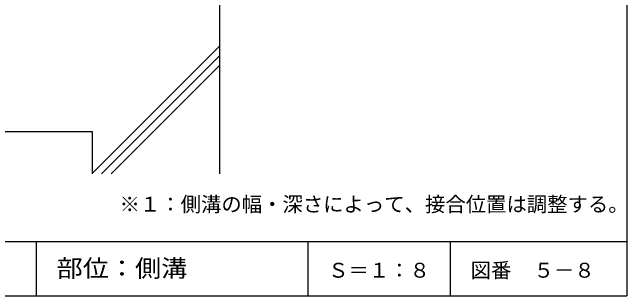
# Model space of a CAD drawing. Units: millimetres, scale not verified. Extents: x -663 to 617, y -965 to 1003.
# Drawn here: x -107 to 617, y 59 to 393 of the extents above; entities that cross this region are included whole.
import ezdxf
from ezdxf.enums import TextEntityAlignment as Align

# ---------------------------------------------------------------- set-up
doc = ezdxf.new("R2010")
doc.units = ezdxf.units.MM
doc.header["$LTSCALE"] = 8
for name, color, linetype in [('4-3', 3, 'Continuous'), ('4-4', 2, 'Continuous'), ('4-A', 7, 'Continuous'), ('4-E', 4, 'Continuous'), ('F-2', 7, 'Continuous'), ('F-5', 6, 'Continuous'), ('F-7', 1, 'Continuous'), ('F-A', 7, 'Continuous')]:
    doc.layers.add(name, color=color, linetype=linetype)
doc.styles.add('HG丸ｺﾞｼｯｸM-PRO', font='')
doc.styles.add('ＭＳ ゴシック', font='')
doc.styles.get('HG丸ｺﾞｼｯｸM-PRO').set_extended_font_data('HG丸ｺﾞｼｯｸM-PRO')
doc.styles.get('ＭＳ ゴシック').set_extended_font_data('MS Gothic')

msp = doc.modelspace()

# ---------------------------------------------------------------- linework, layer by layer
at = {"layer": '4-3'}
msp.add_line((137.117, 472.568), (137.117, 202.568), dxfattribs=at)
at = {"layer": '4-4'}
msp.add_line((-12.883, 252.568), (-12.883, 202.568), dxfattribs=at)
msp.add_lwpolyline([(-552.883, 264.568), (-540.883, 264.568), (-536.883, 252.568), (-12.883, 252.568)], dxfattribs=at)
at = {"layer": '4-E'}
for p, q in [((-12.883, 203.006), (137.117, 353.006)), ((-2.006, 202.568), (137.117, 341.692)), ((9.307, 202.568), (137.117, 330.378))]:
    msp.add_line(p, q, dxfattribs=at)
at = {"layer": 'F-2'}
for p, q in [((-78.883, 122.568), (-78.883, 58.568)), ((241.117, 122.568), (241.117, 58.568)), ((409.117, 122.568), (409.117, 58.568))]:
    msp.add_line(p, q, dxfattribs=at)
at = {"layer": 'F-5'}
msp.add_line((-662.883, 122.568), (617.117, 122.568), dxfattribs=at)
at = {"layer": 'F-7'}
for p in [(617.117, 1002.568), (-662.883, 58.568)]:
    msp.add_line(p, (617.117, 58.568), dxfattribs=at)

# ---------------------------------------------------------------- texts
at = {"layer": '4-A', "style": 'ＭＳ ゴシック'}
msp.add_text('※１：側溝の幅・深さによって、接合位置は調整する。', height=17.6, dxfattribs=at).set_placement((19.262, 152.481), align=Align.BOTTOM_LEFT)
at = {"layer": 'F-A', "style": 'HG丸ｺﾞｼｯｸM-PRO', "width": 1.1}
msp.add_text('部位：側溝', height=20.53, dxfattribs=at).set_placement((-54.883, 74.568), align=Align.BOTTOM_LEFT)
at = {"layer": 'F-A', "style": 'HG丸ｺﾞｼｯｸM-PRO'}
for s, p in [('Ｓ＝１：８', (265.117, 74.568)), ('図番', (433.117, 74.568)), ('５－８', (507.386, 74.568))]:
    msp.add_text(s, height=17.6, dxfattribs=at).set_placement(p, align=Align.BOTTOM_LEFT)

doc.saveas('drawing.dxf')
